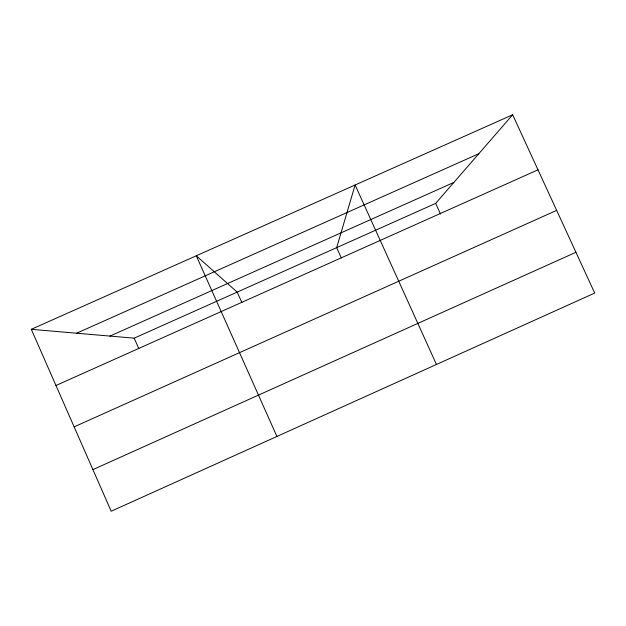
<?xml version="1.0" encoding="UTF-8"?>
<svg xmlns="http://www.w3.org/2000/svg" width="626" height="626" viewBox="0 0 626 626"><rect width="100%" height="100%" fill="white"/><g stroke="black" fill="none" stroke-linecap="round" stroke-linejoin="round"><path stroke-width="0.94" d="M31.3 329.315L134.167 338.165L435.657 203.38L512.671 114.769L594.7 293.07L111.193 511.231L31.3 329.315L512.671 114.769M92.914 469.61L575.936 252.278M74.134 426.862L556.655 210.375M76.638 333.22L478.812 153.722M109.957 336.084L453.842 182.448M55.964 385.491L538 169.826M435.657 203.38L440.516 214.037M436.455 364.465L355.114 184.991L336.671 247.63L341.389 258.068M241.879 302.593L237.191 292.107L196.29 255.784L276.919 436.455M134.167 338.165L138.831 348.698"/></g></svg>
